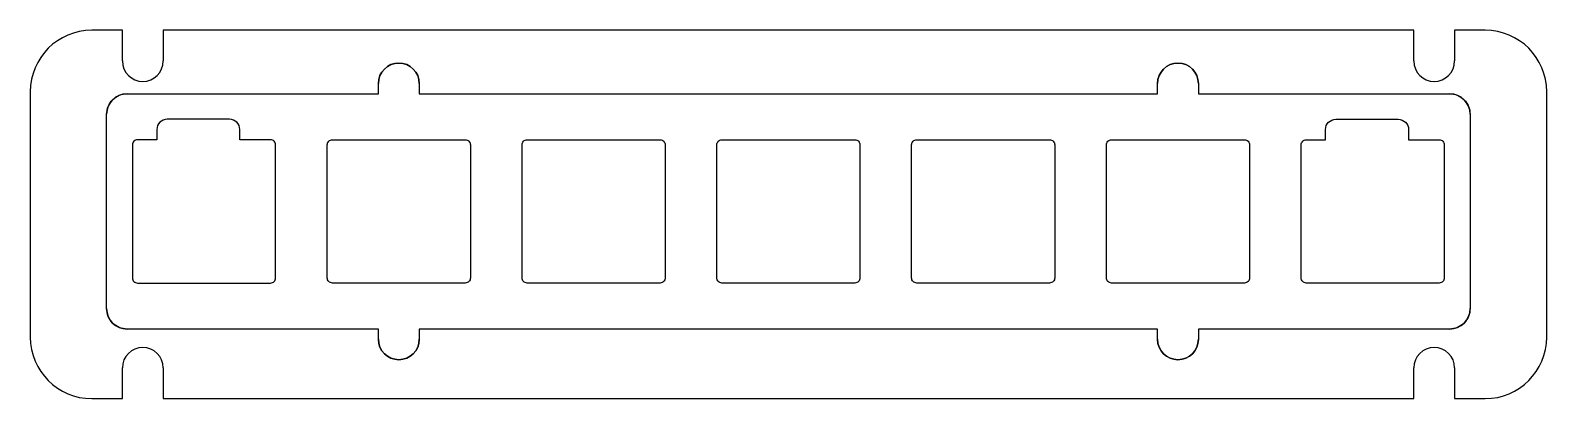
# Model space of a CAD drawing. Header units: millimetres. Extents: x -74 to 74, y -18 to 18.
import ezdxf

# ---------------------------------------------------------------- set-up
doc = ezdxf.new("R2010")
doc.units = ezdxf.units.MM
doc.layers.get('0').update_dxf_attribs({"linetype": 'CONTINUOUS'})

msp = doc.modelspace()

# ---------------------------------------------------------------- linework, layer by layer
for p, q in [((-65.15, 17.85), (-68.15, 17.85)), ((-65.15, 14.85), (-65.15, 17.85)), ((61.15, 17.85), (-61.15, 17.85)), ((-61.15, 17.85), (-61.15, 14.85)), ((61.15, 14.85), (61.15, 17.85)), ((68.15, 17.85), (65.15, 17.85)), ((65.15, 17.85), (65.15, 14.85)), ((-40.11, 11.65), (-40.11, 12.65)), ((-36.11, 12.65), (-36.11, 11.65)), ((36.09, 11.65), (36.09, 12.65)), ((40.09, 12.65), (40.09, 11.65)), ((-74.15, 11.85), (-74.15, -12.15)), ((-64.69, 11.65), (-40.11, 11.65)), ((-36.11, 11.65), (36.09, 11.65)), ((40.09, 11.65), (64.66, 11.65)), ((74.15, -12.15), (74.15, 11.85)), ((-66.69, -9.35), (-66.69, 9.65)), ((66.66, 9.65), (66.66, -9.35)), ((-40.11, -11.35), (-64.69, -11.35)), ((-40.11, -12.35), (-40.11, -11.35)), ((36.09, -11.35), (-36.11, -11.35)), ((-36.11, -11.35), (-36.11, -12.35)), ((36.09, -12.35), (36.09, -11.35)), ((64.66, -11.35), (40.09, -11.35)), ((40.09, -11.35), (40.09, -12.35)), ((-65.15, -18.15), (-65.15, -15.15)), ((-61.15, -15.15), (-61.15, -18.15)), ((61.15, -18.15), (61.15, -15.15)), ((65.15, -15.15), (65.15, -18.15)), ((-68.15, -18.15), (-65.15, -18.15)), ((-61.15, -18.15), (61.15, -18.15)), ((65.15, -18.15), (68.15, -18.15))]:
    msp.add_line(p, q)
for points in [[(-66.69, 9.65, -0.414214), (-64.69, 11.65), (-40.11, 11.65), (-40.11, 12.65, -1), (-36.11, 12.65), (-36.11, 11.65), (36.09, 11.65), (36.09, 12.65, -1), (40.09, 12.65), (40.09, 11.65), (64.66, 11.65, -0.414214), (66.66, 9.65), (66.66, -9.35, -0.414214), (64.66, -11.35), (40.09, -11.35), (40.09, -12.35, -1), (36.09, -12.35), (36.09, -11.35), (-36.11, -11.35), (-36.11, -12.35, -1), (-40.11, -12.35), (-40.11, -11.35), (-64.69, -11.35, -0.414214), (-66.69, -9.35)], [(-61.78, 7.15), (-63.66, 7.15, 0.414214), (-64.16, 6.65), (-64.16, -6.35, 0.414214), (-63.66, -6.85), (-50.66, -6.85, 0.414214), (-50.16, -6.35), (-50.16, 6.65, 0.414214), (-50.66, 7.15), (-53.66, 7.15), (-53.66, 8.15, 0.414214), (-54.66, 9.15), (-60.78, 9.15, 0.414214), (-61.78, 8.15)], [(59.64, 9.15, -0.414214), (60.64, 8.15), (60.64, 7.15), (63.64, 7.15, -0.414214), (64.14, 6.65), (64.14, -6.35, -0.414214), (63.64, -6.85), (50.64, -6.85, -0.414214), (50.14, -6.35), (50.14, 6.65, -0.414214), (50.64, 7.15), (52.52, 7.15), (52.52, 8.15, -0.414214), (53.52, 9.15)], [(-31.61, 7.15, -0.414214), (-31.11, 6.65), (-31.11, -6.35, -0.414214), (-31.61, -6.85), (-44.61, -6.85, -0.414214), (-45.11, -6.35), (-45.11, 6.65, -0.414214), (-44.61, 7.15)], [(-12.56, 7.15, -0.414214), (-12.06, 6.65), (-12.06, -6.35, -0.414214), (-12.56, -6.85), (-25.56, -6.85, -0.414214), (-26.06, -6.35), (-26.06, 6.65, -0.414214), (-25.56, 7.15)], [(6.49, 7.15, -0.414214), (6.99, 6.65), (6.99, -6.35, -0.414214), (6.49, -6.85), (-6.51, -6.85, -0.414214), (-7.01, -6.35), (-7.01, 6.65, -0.414214), (-6.51, 7.15)], [(25.54, 7.15, -0.414214), (26.04, 6.65), (26.04, -6.35, -0.414214), (25.54, -6.85), (12.54, -6.85, -0.414214), (12.04, -6.35), (12.04, 6.65, -0.414214), (12.54, 7.15)], [(44.59, 7.15, -0.414214), (45.09, 6.65), (45.09, -6.35, -0.414214), (44.59, -6.85), (31.59, -6.85, -0.414214), (31.09, -6.35), (31.09, 6.65, -0.414214), (31.59, 7.15)]]:
    msp.add_lwpolyline(points, format="xyb", close=True)
for centre, radius, start, end in [((-68.15, 11.85), 6, 90, 180), ((68.15, 11.85), 6, 0, 90), ((-63.15, 14.85), 2, -180, 0), ((63.15, 14.85), 2, -180, 0), ((-38.11, 12.65), 2, 0, 180), ((38.09, 12.65), 2, 0, 180), ((-64.69, 9.65), 2, 90, 180), ((64.66, 9.65), 2, 0, 90), ((-64.69, -9.35), 2, 180, 270), ((64.66, -9.35), 2, 270, 360), ((-68.15, -12.15), 6, 180, 270), ((-63.15, -15.15), 2, 0, 180), ((-38.11, -12.35), 2, -180, 0), ((38.09, -12.35), 2, -180, 0), ((63.15, -15.15), 2, 0, 180), ((68.15, -12.15), 6, -90, 0)]:
    msp.add_arc(centre, radius, start, end)

doc.saveas('drawing.dxf')
